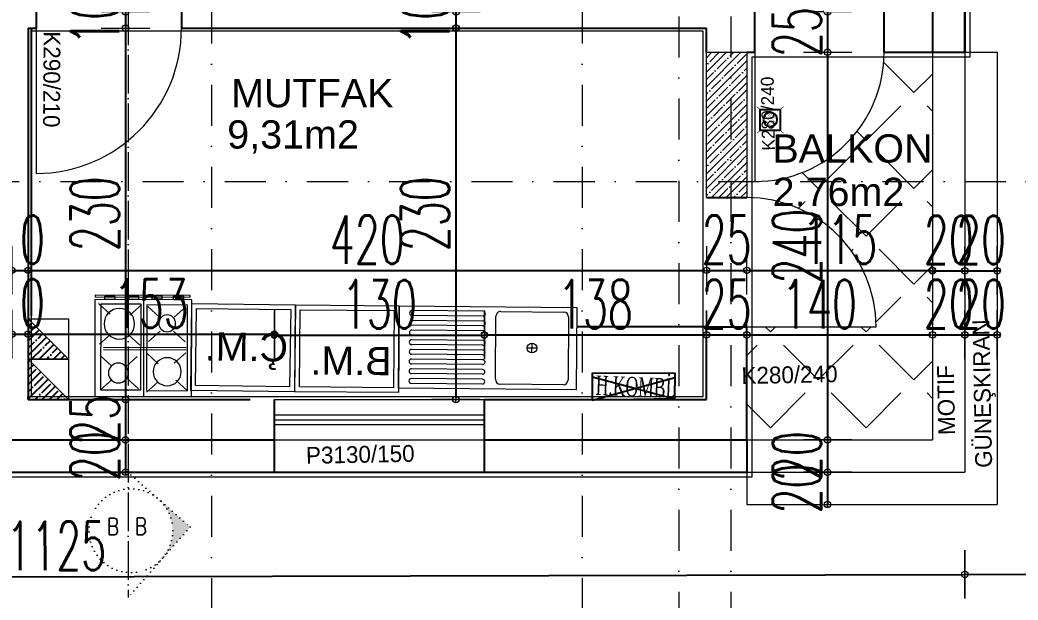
# Model space of a CAD drawing. Header units: millimetres. Extents: x -16104 to 67872, y -88009 to 12107.
# Drawn here: x 30007 to 30625, y -7693 to -7334 of the extents above; entities that cross this region are included whole.
import ezdxf
from ezdxf.enums import TextEntityAlignment as Align

# ---------------------------------------------------------------- set-up
doc = ezdxf.new("R2010")
doc.units = ezdxf.units.MM
for name, pattern in [('ACAD_ISO04W100', [30, 24, -3, 0, -3]), ('ACAD_ISO07W100', [3, 0, -3]), ('DASHDOTX2', [50.8, 25.4, -12.7, 0, -12.7])]:
    doc.linetypes.add(name, pattern=pattern)
doc.layers.get('0').update_dxf_attribs({"color": 241})
for name, color, linetype, lineweight in [('AKS', 1, 'ACAD_ISO07W100', 5), ('akslar', 144, 'Continuous', 20), ('baca', 46, 'Continuous', 5), ('balkon', 6, 'Continuous', 5), ('duvar', 123, 'Continuous', 25), ('emsal&kolon', 1, 'Continuous', 5), ('kapı', 3, 'Continuous', 5), ('kolon', 1, 'Continuous', 5), ('OLCU', 54, 'Continuous', 13), ('PASEMCON', 2, 'Continuous', 9), ('pencere', 5, 'Continuous', 5), ('POZ', 36, 'Continuous', 18), ('SıVA', 40, 'Continuous', 9), ('tefriş', 30, 'Continuous', 5), ('ÖLÇÜ', 252, 'Continuous', 20)]:
    doc.layers.add(name, color=color, linetype=linetype, lineweight=lineweight)
doc.styles.add('DIM', font='Txttw.shx', dxfattribs={"width": 0.6})
doc.styles.add('DIMENSIONS', font='simplex', dxfattribs={"width": 0.8})
doc.styles.add('DIN', font='times.ttf', dxfattribs={"width": 0.6})
doc.styles.add('M2', font='stylu.ttf', dxfattribs={"height": 10})
doc.dimstyles.new('50', dxfattribs={"dimscale": 0, "dimtxt": 30, "dimasz": 1, "dimexe": 0, "dimexo": 2, "dimgap": 4, "dimtad": 1, "dimdec": 0, "dimzin": 0, "dimdsep": 46, "dimtxsty": 'DIM', "dimblk1": 'DOT', "dimblk2": 'DOT', "dimsah": 1, "dimcen": 1.5, "dimdle": 3, "dimse1": 1, "dimse2": 1, "dimclrd": 256, "dimclre": 9, "dimclrt": 256, "dimadec": 0, "dimazin": 0, "dimtfac": 0.24, "dimtdec": 0, "dimtix": 1, "dimtmove": 2, "dimatfit": 3, "dimldrblk": 'DOT', "dimfxl": 0, "dimtolj": 1, "dimtzin": 15, "dimarcsym": 0})

# ---------------------------------------------------------------- blocks, each defined once
blk = doc.blocks.new('DOT')
for p, q in [((0, 15), (0, -15)), ((-2, 0), (0, 0)), ((2, 0), (0, 0))]:
    blk.add_line(p, q)
blk.add_circle((0, 0), 2)
blk = doc.blocks.new('*D7754')
at = {"layer": 'Defpoints', "color": 0, "transparency": 16777216}
for p in [(30001.93, -7528.61), (30011.93, -7528.61), (30011.93, -7528.61)]:
    blk.add_point(p, dxfattribs=at)
at = {"layer": 'OLCU', "lineweight": -2, "transparency": 16777216}
for p, q in [((30000.93, -7528.61), (29999.93, -7528.61)), ((30001.93, -7528.61), (30011.93, -7528.61)), ((30012.93, -7528.61), (30013.93, -7528.61))]:
    blk.add_line(p, q, dxfattribs=at)
blk.add_blockref('DOT', (30001.93, -7528.61), dxfattribs=at)
at = {"layer": 'OLCU', "lineweight": -2, "transparency": 16777216, "rotation": 180}
blk.add_blockref('DOT', (30011.93, -7528.61), dxfattribs=at)
at = {"layer": 'OLCU', "transparency": 16777216, "insert": (30006.93, -7509.61), "char_height": 30, "attachment_point": 5, "style": 'DIM'}
blk.add_mtext('\\A1;10', dxfattribs=at)
blk = doc.blocks.new('*D7755')
at = {"layer": 'Defpoints', "color": 0, "transparency": 16777216}
for p in [(30164.43, -7528.61), (30011.93, -7569.06), (30164.43, -7579.06)]:
    blk.add_point(p, dxfattribs=at)
at = {"layer": 'OLCU', "lineweight": -2, "transparency": 16777216}
blk.add_line((30012.93, -7528.61), (30163.43, -7528.61), dxfattribs=at)
at = {"layer": 'OLCU', "lineweight": -2, "transparency": 16777216, "rotation": 180}
blk.add_blockref('DOT', (30011.93, -7528.61), dxfattribs=at)
at = {"layer": 'OLCU', "lineweight": -2, "transparency": 16777216}
blk.add_blockref('DOT', (30164.43, -7528.61), dxfattribs=at)
at = {"layer": 'OLCU', "transparency": 16777216, "insert": (30088.18, -7509.61), "char_height": 30, "attachment_point": 5, "style": 'DIM'}
blk.add_mtext('\\A1;153', dxfattribs=at)
blk = doc.blocks.new('*D7756')
at = {"layer": 'Defpoints', "color": 0, "transparency": 16777216}
for p in [(30294.43, -7529.11), (30164.43, -7579.06), (30294.43, -7579.06)]:
    blk.add_point(p, dxfattribs=at)
at = {"layer": 'OLCU', "lineweight": -2, "transparency": 16777216}
blk.add_line((30165.43, -7529.11), (30293.43, -7529.11), dxfattribs=at)
at = {"layer": 'OLCU', "lineweight": -2, "transparency": 16777216, "rotation": 180}
blk.add_blockref('DOT', (30164.43, -7529.11), dxfattribs=at)
at = {"layer": 'OLCU', "lineweight": -2, "transparency": 16777216}
blk.add_blockref('DOT', (30294.43, -7529.11), dxfattribs=at)
at = {"layer": 'OLCU', "transparency": 16777216, "insert": (30229.43, -7510.11), "char_height": 30, "attachment_point": 5, "style": 'DIM'}
blk.add_mtext('\\A1;130', dxfattribs=at)
blk = doc.blocks.new('*D7757')
at = {"layer": 'Defpoints', "color": 0, "transparency": 16777216}
for p in [(30431.93, -7528.98), (30294.43, -7579.06), (30431.93, -7579.06)]:
    blk.add_point(p, dxfattribs=at)
at = {"layer": 'OLCU', "lineweight": -2, "transparency": 16777216}
blk.add_line((30295.43, -7528.98), (30430.93, -7528.98), dxfattribs=at)
at = {"layer": 'OLCU', "lineweight": -2, "transparency": 16777216, "rotation": 180}
blk.add_blockref('DOT', (30294.43, -7528.98), dxfattribs=at)
at = {"layer": 'OLCU', "lineweight": -2, "transparency": 16777216}
blk.add_blockref('DOT', (30431.93, -7528.98), dxfattribs=at)
at = {"layer": 'OLCU', "transparency": 16777216, "insert": (30363.18, -7509.98), "char_height": 30, "attachment_point": 5, "style": 'DIM'}
blk.add_mtext('\\A1;138', dxfattribs=at)
blk = doc.blocks.new('*D7758')
at = {"layer": 'Defpoints', "color": 0, "transparency": 16777216}
for p in [(30456.93, -7528.98), (30431.93, -7574.06), (30456.93, -7574.06)]:
    blk.add_point(p, dxfattribs=at)
at = {"layer": 'OLCU', "lineweight": -2, "transparency": 16777216}
for p, q in [((30430.93, -7528.98), (30429.93, -7528.98)), ((30431.93, -7528.98), (30456.93, -7528.98)), ((30457.93, -7528.98), (30458.93, -7528.98))]:
    blk.add_line(p, q, dxfattribs=at)
blk.add_blockref('DOT', (30431.93, -7528.98), dxfattribs=at)
at = {"layer": 'OLCU', "lineweight": -2, "transparency": 16777216, "rotation": 180}
blk.add_blockref('DOT', (30456.93, -7528.98), dxfattribs=at)
at = {"layer": 'OLCU', "transparency": 16777216, "insert": (30444.43, -7509.98), "char_height": 30, "attachment_point": 5, "style": 'DIM'}
blk.add_mtext('\\A1;25', dxfattribs=at)
blk = doc.blocks.new('*D8043')
at = {"layer": 'Defpoints', "color": 0, "transparency": 16777216}
for p in [(30431.93, -7528.98), (30571.93, -7528.98), (30571.93, -7528.98)]:
    blk.add_point(p, dxfattribs=at)
at = {"layer": 'OLCU', "lineweight": -2, "transparency": 16777216}
blk.add_line((30432.93, -7528.98), (30570.93, -7528.98), dxfattribs=at)
at = {"layer": 'OLCU', "lineweight": -2, "transparency": 16777216, "rotation": 180}
blk.add_blockref('DOT', (30431.93, -7528.98), dxfattribs=at)
at = {"layer": 'OLCU', "lineweight": -2, "transparency": 16777216}
blk.add_blockref('DOT', (30571.93, -7528.98), dxfattribs=at)
at = {"layer": 'OLCU', "transparency": 16777216, "insert": (30501.93, -7509.98), "char_height": 30, "attachment_point": 5, "style": 'DIM'}
blk.add_mtext('\\A1;140', dxfattribs=at)
blk = doc.blocks.new('*D8044')
at = {"layer": 'Defpoints', "color": 0, "transparency": 16777216}
for p in [(30571.93, -7528.98), (30591.93, -7528.98), (30591.93, -7528.98)]:
    blk.add_point(p, dxfattribs=at)
at = {"layer": 'OLCU', "lineweight": -2, "transparency": 16777216}
for p, q in [((30570.93, -7528.98), (30569.93, -7528.98)), ((30571.93, -7528.98), (30591.93, -7528.98)), ((30592.93, -7528.98), (30593.93, -7528.98))]:
    blk.add_line(p, q, dxfattribs=at)
blk.add_blockref('DOT', (30571.93, -7528.98), dxfattribs=at)
at = {"layer": 'OLCU', "lineweight": -2, "transparency": 16777216, "rotation": 180}
blk.add_blockref('DOT', (30591.93, -7528.98), dxfattribs=at)
at = {"layer": 'OLCU', "transparency": 16777216, "insert": (30581.93, -7509.98), "char_height": 30, "attachment_point": 5, "style": 'DIM'}
blk.add_mtext('\\A1;20', dxfattribs=at)
blk = doc.blocks.new('*D7759')
at = {"layer": 'Defpoints', "color": 0, "transparency": 16777216}
for p in [(30591.93, -7528.98), (30611.93, -7528.98), (30611.93, -7528.98)]:
    blk.add_point(p, dxfattribs=at)
at = {"layer": 'OLCU', "lineweight": -2, "transparency": 16777216}
for p, q in [((30590.93, -7528.98), (30589.93, -7528.98)), ((30591.93, -7528.98), (30611.93, -7528.98)), ((30612.93, -7528.98), (30613.93, -7528.98))]:
    blk.add_line(p, q, dxfattribs=at)
blk.add_blockref('DOT', (30591.93, -7528.98), dxfattribs=at)
at = {"layer": 'OLCU', "lineweight": -2, "transparency": 16777216, "rotation": 180}
blk.add_blockref('DOT', (30611.93, -7528.98), dxfattribs=at)
at = {"layer": 'OLCU', "transparency": 16777216, "insert": (30601.93, -7509.98), "char_height": 30, "attachment_point": 5, "style": 'DIM'}
blk.add_mtext('\\A1;20', dxfattribs=at)
blk = doc.blocks.new('*D7761')
at = {"layer": 'Defpoints', "color": 0, "transparency": 16777216}
for p in [(30001.93, -7489.06), (30011.93, -7489.06), (30011.93, -7489.06)]:
    blk.add_point(p, dxfattribs=at)
at = {"layer": 'OLCU', "lineweight": -2, "transparency": 16777216}
for p, q in [((30000.93, -7489.06), (29999.93, -7489.06)), ((30001.93, -7489.06), (30011.93, -7489.06)), ((30012.93, -7489.06), (30013.93, -7489.06))]:
    blk.add_line(p, q, dxfattribs=at)
blk.add_blockref('DOT', (30001.93, -7489.06), dxfattribs=at)
at = {"layer": 'OLCU', "lineweight": -2, "transparency": 16777216, "rotation": 180}
blk.add_blockref('DOT', (30011.93, -7489.06), dxfattribs=at)
at = {"layer": 'OLCU', "transparency": 16777216, "insert": (30006.93, -7470.06), "char_height": 30, "attachment_point": 5, "style": 'DIM'}
blk.add_mtext('\\A1;10', dxfattribs=at)
blk = doc.blocks.new('*D7762')
at = {"layer": 'Defpoints', "color": 0, "transparency": 16777216}
for p in [(30011.93, -7489.06), (30431.93, -7489.06), (30431.93, -7489.06)]:
    blk.add_point(p, dxfattribs=at)
at = {"layer": 'OLCU', "lineweight": -2, "transparency": 16777216}
blk.add_line((30012.93, -7489.06), (30430.93, -7489.06), dxfattribs=at)
at = {"layer": 'OLCU', "lineweight": -2, "transparency": 16777216, "rotation": 180}
blk.add_blockref('DOT', (30011.93, -7489.06), dxfattribs=at)
at = {"layer": 'OLCU', "lineweight": -2, "transparency": 16777216}
blk.add_blockref('DOT', (30431.93, -7489.06), dxfattribs=at)
at = {"layer": 'OLCU', "transparency": 16777216, "insert": (30221.93, -7470.06), "char_height": 30, "attachment_point": 5, "style": 'DIM'}
blk.add_mtext('\\A1;420', dxfattribs=at)
blk = doc.blocks.new('*D8045')
at = {"layer": 'Defpoints', "color": 0, "transparency": 16777216}
for p in [(30456.93, -7444.06), (30431.93, -7484.06), (30456.93, -7489.06)]:
    blk.add_point(p, dxfattribs=at)
at = {"layer": 'OLCU', "lineweight": -2, "transparency": 16777216}
for p, q in [((30430.93, -7489.06), (30429.93, -7489.06)), ((30431.93, -7489.06), (30456.93, -7489.06)), ((30457.93, -7489.06), (30458.93, -7489.06))]:
    blk.add_line(p, q, dxfattribs=at)
blk.add_blockref('DOT', (30431.93, -7489.06), dxfattribs=at)
at = {"layer": 'OLCU', "lineweight": -2, "transparency": 16777216, "rotation": 180}
blk.add_blockref('DOT', (30456.93, -7489.06), dxfattribs=at)
at = {"layer": 'OLCU', "transparency": 16777216, "insert": (30444.43, -7470.06), "char_height": 30, "attachment_point": 5, "style": 'DIM'}
blk.add_mtext('\\A1;25', dxfattribs=at)
blk = doc.blocks.new('*D8046')
at = {"layer": 'Defpoints', "color": 0, "transparency": 16777216}
for p in [(30456.93, -7489.06), (30571.93, -7489.06), (30571.93, -7489.06)]:
    blk.add_point(p, dxfattribs=at)
at = {"layer": 'OLCU', "lineweight": -2, "transparency": 16777216}
blk.add_line((30457.93, -7489.06), (30570.93, -7489.06), dxfattribs=at)
at = {"layer": 'OLCU', "lineweight": -2, "transparency": 16777216, "rotation": 180}
blk.add_blockref('DOT', (30456.93, -7489.06), dxfattribs=at)
at = {"layer": 'OLCU', "lineweight": -2, "transparency": 16777216}
blk.add_blockref('DOT', (30571.93, -7489.06), dxfattribs=at)
at = {"layer": 'OLCU', "transparency": 16777216, "insert": (30514.43, -7470.06), "char_height": 30, "attachment_point": 5, "style": 'DIM'}
blk.add_mtext('\\A1;115', dxfattribs=at)
blk = doc.blocks.new('*D8047')
at = {"layer": 'Defpoints', "color": 0, "transparency": 16777216}
for p in [(30571.93, -7489.06), (30591.93, -7489.06), (30591.93, -7489.28)]:
    blk.add_point(p, dxfattribs=at)
at = {"layer": 'OLCU', "lineweight": -2, "transparency": 16777216}
for p, q in [((30570.93, -7489.28), (30569.93, -7489.28)), ((30571.93, -7489.28), (30591.93, -7489.28)), ((30592.93, -7489.28), (30593.93, -7489.28))]:
    blk.add_line(p, q, dxfattribs=at)
blk.add_blockref('DOT', (30571.93, -7489.28), dxfattribs=at)
at = {"layer": 'OLCU', "lineweight": -2, "transparency": 16777216, "rotation": 180}
blk.add_blockref('DOT', (30591.93, -7489.28), dxfattribs=at)
at = {"layer": 'OLCU', "transparency": 16777216, "insert": (30581.93, -7470.28), "char_height": 30, "attachment_point": 5, "style": 'DIM'}
blk.add_mtext('\\A1;20', dxfattribs=at)
blk = doc.blocks.new('*D7763')
at = {"layer": 'Defpoints', "color": 0, "transparency": 16777216}
for p in [(30591.93, -7489.28), (30611.93, -7489.28), (30611.93, -7489.3)]:
    blk.add_point(p, dxfattribs=at)
at = {"layer": 'OLCU', "lineweight": -2, "transparency": 16777216}
for p, q in [((30590.93, -7489.3), (30589.93, -7489.3)), ((30591.93, -7489.3), (30611.93, -7489.3)), ((30612.93, -7489.3), (30613.93, -7489.3))]:
    blk.add_line(p, q, dxfattribs=at)
blk.add_blockref('DOT', (30591.93, -7489.3), dxfattribs=at)
at = {"layer": 'OLCU', "lineweight": -2, "transparency": 16777216, "rotation": 180}
blk.add_blockref('DOT', (30611.93, -7489.3), dxfattribs=at)
at = {"layer": 'OLCU', "transparency": 16777216, "insert": (30601.93, -7470.3), "char_height": 30, "attachment_point": 5, "style": 'DIM'}
blk.add_mtext('\\A1;20', dxfattribs=at)
blk = doc.blocks.new('*D8051')
at = {"layer": 'Defpoints', "color": 0, "transparency": 16777216}
for p in [(30541.93, -7329.06), (30506.93, -7354.06), (30541.93, -7354.06)]:
    blk.add_point(p, dxfattribs=at)
at = {"layer": 'OLCU', "lineweight": -2, "transparency": 16777216}
for p, q in [((30506.93, -7328.06), (30506.93, -7327.06)), ((30506.93, -7329.06), (30506.93, -7354.06)), ((30506.93, -7355.06), (30506.93, -7356.06))]:
    blk.add_line(p, q, dxfattribs=at)
for p, rotation in [((30506.93, -7329.06), 270), ((30506.93, -7354.06), 90)]:
    blk.add_blockref('DOT', p, dxfattribs=dict(at, rotation=rotation))
at = {"layer": 'OLCU', "transparency": 16777216, "insert": (30487.93, -7341.56), "char_height": 30, "attachment_point": 5, "rotation": 90, "style": 'DIM'}
blk.add_mtext('\\A1;25', dxfattribs=at)
blk = doc.blocks.new('*D8052')
at = {"layer": 'Defpoints', "color": 0, "transparency": 16777216}
for p in [(30541.93, -7354.06), (30506.93, -7594.06), (30541.93, -7594.06)]:
    blk.add_point(p, dxfattribs=at)
at = {"layer": 'OLCU', "lineweight": -2, "transparency": 16777216}
blk.add_line((30506.93, -7355.06), (30506.93, -7593.06), dxfattribs=at)
for p, rotation in [((30506.93, -7354.06), 90), ((30506.93, -7594.06), 270)]:
    blk.add_blockref('DOT', p, dxfattribs=dict(at, rotation=rotation))
at = {"layer": 'OLCU', "transparency": 16777216, "insert": (30487.93, -7474.06), "char_height": 30, "attachment_point": 5, "rotation": 90, "style": 'DIM'}
blk.add_mtext('\\A1;240', dxfattribs=at)
blk = doc.blocks.new('*D8053')
at = {"layer": 'Defpoints', "color": 0, "transparency": 16777216}
for p in [(30506.93, -7594.06), (30506.93, -7614.06), (30506.93, -7614.06)]:
    blk.add_point(p, dxfattribs=at)
at = {"layer": 'OLCU', "lineweight": -2, "transparency": 16777216}
for p, q in [((30506.93, -7593.06), (30506.93, -7592.06)), ((30506.93, -7594.06), (30506.93, -7614.06)), ((30506.93, -7615.06), (30506.93, -7616.06))]:
    blk.add_line(p, q, dxfattribs=at)
for p, rotation in [((30506.93, -7594.06), 270), ((30506.93, -7614.06), 90)]:
    blk.add_blockref('DOT', p, dxfattribs=dict(at, rotation=rotation))
at = {"layer": 'OLCU', "transparency": 16777216, "insert": (30487.93, -7604.06), "char_height": 30, "attachment_point": 5, "rotation": 90, "style": 'DIM'}
blk.add_mtext('\\A1;20', dxfattribs=at)
blk = doc.blocks.new('*D7766')
at = {"layer": 'Defpoints', "color": 0, "transparency": 16777216}
for p in [(30506.93, -7614.06), (30506.93, -7634.06), (30506.93, -7634.06)]:
    blk.add_point(p, dxfattribs=at)
at = {"layer": 'OLCU', "lineweight": -2, "transparency": 16777216}
for p, q in [((30506.93, -7613.06), (30506.93, -7612.06)), ((30506.93, -7614.06), (30506.93, -7634.06)), ((30506.93, -7635.06), (30506.93, -7636.06))]:
    blk.add_line(p, q, dxfattribs=at)
for p, rotation in [((30506.93, -7614.06), 270), ((30506.93, -7634.06), 90)]:
    blk.add_blockref('DOT', p, dxfattribs=dict(at, rotation=rotation))
at = {"layer": 'OLCU', "transparency": 16777216, "insert": (30487.93, -7624.06), "char_height": 30, "attachment_point": 5, "rotation": 90, "style": 'DIM'}
blk.add_mtext('\\A1;20', dxfattribs=at)
blk = doc.blocks.new('*D7771')
at = {"layer": 'Defpoints', "color": 0, "transparency": 16777216}
for p in [(30276.93, -7329.06), (30276.93, -7329.06), (30276.75, -7339.06)]:
    blk.add_point(p, dxfattribs=at)
at = {"layer": 'OLCU', "lineweight": -2, "transparency": 16777216}
for p, q in [((30276.93, -7328.06), (30276.93, -7327.06)), ((30276.93, -7339.06), (30276.93, -7329.06)), ((30276.93, -7340.06), (30276.93, -7341.06))]:
    blk.add_line(p, q, dxfattribs=at)
for p, rotation in [((30276.93, -7329.06), 270), ((30276.93, -7339.06), 90)]:
    blk.add_blockref('DOT', p, dxfattribs=dict(at, rotation=rotation))
at = {"layer": 'OLCU', "transparency": 16777216, "insert": (30257.93, -7334.06), "char_height": 30, "attachment_point": 5, "rotation": 90, "style": 'DIM'}
blk.add_mtext('\\A1;10', dxfattribs=at)
blk = doc.blocks.new('*D7774')
at = {"layer": 'Defpoints', "color": 0, "transparency": 16777216}
for p in [(30046.93, -7329.06), (30046.93, -7339.06), (30072.27, -7339.06)]:
    blk.add_point(p, dxfattribs=at)
at = {"layer": 'OLCU', "lineweight": -2, "transparency": 16777216}
for p, q in [((30072.27, -7328.06), (30072.27, -7327.06)), ((30072.27, -7329.06), (30072.27, -7339.06)), ((30072.27, -7340.06), (30072.27, -7341.06))]:
    blk.add_line(p, q, dxfattribs=at)
for p, rotation in [((30072.27, -7329.06), 270), ((30072.27, -7339.06), 90)]:
    blk.add_blockref('DOT', p, dxfattribs=dict(at, rotation=rotation))
at = {"layer": 'OLCU', "transparency": 16777216, "insert": (30053.27, -7334.06), "char_height": 30, "attachment_point": 5, "rotation": 90, "style": 'DIM'}
blk.add_mtext('\\A1;10', dxfattribs=at)
blk = doc.blocks.new('*D7775')
at = {"layer": 'Defpoints', "color": 0, "transparency": 16777216}
for p in [(30046.93, -7339.06), (30046.93, -7569.06), (30072.27, -7569.06)]:
    blk.add_point(p, dxfattribs=at)
at = {"layer": 'OLCU', "lineweight": -2, "transparency": 16777216}
blk.add_line((30072.27, -7340.06), (30072.27, -7568.06), dxfattribs=at)
for p, rotation in [((30072.27, -7339.06), 90), ((30072.27, -7569.06), 270)]:
    blk.add_blockref('DOT', p, dxfattribs=dict(at, rotation=rotation))
at = {"layer": 'OLCU', "transparency": 16777216, "insert": (30053.27, -7454.06), "char_height": 30, "attachment_point": 5, "rotation": 90, "style": 'DIM'}
blk.add_mtext('\\A1;230', dxfattribs=at)
blk = doc.blocks.new('*D7776')
at = {"layer": 'Defpoints', "color": 0, "transparency": 16777216}
for p in [(30072.27, -7569.06), (30072.27, -7594.06), (30072.27, -7594.06)]:
    blk.add_point(p, dxfattribs=at)
at = {"layer": 'OLCU', "lineweight": -2, "transparency": 16777216}
for p, q in [((30072.27, -7568.06), (30072.27, -7567.06)), ((30072.27, -7569.06), (30072.27, -7594.06)), ((30072.27, -7595.06), (30072.27, -7596.06))]:
    blk.add_line(p, q, dxfattribs=at)
for p, rotation in [((30072.27, -7569.06), 270), ((30072.27, -7594.06), 90)]:
    blk.add_blockref('DOT', p, dxfattribs=dict(at, rotation=rotation))
at = {"layer": 'OLCU', "transparency": 16777216, "insert": (30053.27, -7581.56), "char_height": 30, "attachment_point": 5, "rotation": 90, "style": 'DIM'}
blk.add_mtext('\\A1;25', dxfattribs=at)
blk = doc.blocks.new('*D7777')
at = {"layer": 'Defpoints', "color": 0, "transparency": 16777216}
for p in [(30072.27, -7594.06), (30072.27, -7614.06), (30072.27, -7614.06)]:
    blk.add_point(p, dxfattribs=at)
at = {"layer": 'OLCU', "lineweight": -2, "transparency": 16777216}
for p, q in [((30072.27, -7593.06), (30072.27, -7592.06)), ((30072.27, -7594.06), (30072.27, -7614.06)), ((30072.27, -7615.06), (30072.27, -7616.06))]:
    blk.add_line(p, q, dxfattribs=at)
for p, rotation in [((30072.27, -7594.06), 270), ((30072.27, -7614.06), 90)]:
    blk.add_blockref('DOT', p, dxfattribs=dict(at, rotation=rotation))
at = {"layer": 'OLCU', "transparency": 16777216, "insert": (30053.27, -7604.06), "char_height": 30, "attachment_point": 5, "rotation": 90, "style": 'DIM'}
blk.add_mtext('\\A1;20', dxfattribs=at)
blk = doc.blocks.new('new block')
at = {"layer": 'tefriş'}
for p, q in [((1269.85, 5670.26), (1379.85, 5670.26)), ((1269.85, 5619.26), (1269.85, 5670.26)), ((1277.85, 5667.26), (1316.85, 5667.26)), ((1327.85, 5667.26), (1371.85, 5667.26)), ((1379.85, 5670.26), (1379.85, 5619.26)), ((1274.85, 5625.26), (1274.85, 5664.26)), ((1319.85, 5664.26), (1319.85, 5625.26)), ((1327.85, 5664.26), (1371.85, 5664.26)), ((1327.85, 5661.26), (1371.85, 5661.26)), ((1327.85, 5658.26), (1371.85, 5658.26)), ((1327.85, 5655.26), (1371.85, 5655.26)), ((1297.35, 5647.76), (1297.35, 5641.76)), ((1327.85, 5652.26), (1371.85, 5652.26)), ((1327.85, 5649.26), (1371.85, 5649.26)), ((1294.35, 5644.76), (1300.35, 5644.76)), ((1327.85, 5646.26), (1371.85, 5646.26)), ((1327.85, 5643.26), (1371.85, 5643.26)), ((1327.85, 5640.26), (1371.85, 5640.26)), ((1327.85, 5637.26), (1371.85, 5637.26)), ((1327.85, 5634.26), (1371.85, 5634.26)), ((1327.85, 5631.26), (1371.85, 5631.26)), ((1327.85, 5628.26), (1371.85, 5628.26)), ((1327.85, 5625.26), (1371.85, 5625.26)), ((1379.85, 5619.26), (1269.85, 5619.26)), ((1316.85, 5622.26), (1277.85, 5622.26)), ((1327.85, 5622.26), (1371.85, 5622.26))]:
    blk.add_line(p, q, dxfattribs=at)
blk.add_circle((1297.35, 5644.76), 3, dxfattribs=at)
for centre, radius, start, end in [((1277.85, 5664.26), 3, 90, 180), ((1316.85, 5664.26), 3, 0, 90), ((1327.85, 5665.76), 1.5, 90, 270), ((1371.85, 5665.76), 1.5, 270, 90), ((1327.85, 5659.76), 1.5, 90, 270), ((1371.85, 5659.76), 1.5, 270, 90), ((1327.85, 5653.76), 1.5, 90, 270), ((1371.85, 5653.76), 1.5, 270, 90), ((1327.85, 5647.76), 1.5, 90, 270), ((1371.85, 5647.76), 1.5, 270, 90), ((1327.85, 5641.76), 1.5, 90, 270), ((1371.85, 5641.76), 1.5, 270, 90), ((1327.85, 5635.76), 1.5, 90, 270), ((1371.85, 5635.76), 1.5, 270, 90), ((1327.85, 5629.76), 1.5, 90, 270), ((1371.85, 5629.76), 1.5, 270, 90), ((1277.85, 5625.26), 3, 180, 270), ((1316.85, 5625.26), 3, 270, 0), ((1327.85, 5623.76), 1.5, 90, 270), ((1371.85, 5623.76), 1.5, 270, 90)]:
    blk.add_arc(centre, radius, start, end, dxfattribs=at)
blk = doc.blocks.new('öu')
at = {"layer": 'tefriş'}
for points in [[(2090.97, -468.94), (2090.97, -404.72), (2037.16, -404.72), (2037.16, -468.94)], [(2087.97, -465.94), (2087.97, -407.72), (2040.16, -407.72), (2040.16, -465.94)]]:
    blk.add_lwpolyline(points, close=True, dxfattribs=at)
at = {"layer": 'tefriş', "insert": (2047.87, -459.36), "char_height": 17.5, "width": 1076.8413, "attachment_point": 9, "rotation": 270}
blk.add_mtext('{\\fArial|b0|i0|c162|p34;B.M.}', dxfattribs=at)
blk = doc.blocks.new('nb')
at = {"layer": 'tefriş'}
for points in [[(2093.6, -356.31), (2093.6, -292.09), (2039.78, -292.09), (2039.78, -356.31)], [(2090.6, -353.31), (2090.6, -295.09), (2042.78, -295.09), (2042.78, -353.31)]]:
    blk.add_lwpolyline(points, close=True, dxfattribs=at)
at = {"layer": 'tefriş', "insert": (2053.03, -347.96), "char_height": 17.5, "width": 1076.8413, "attachment_point": 9, "rotation": 270}
blk.add_mtext('{\\fArial|b0|i0|c162|p34;Ç.M.}', dxfattribs=at)
blk = doc.blocks.new('ocak')
at = {"layer": 'tefriş', "linetype": 'Continuous'}
for p, q in [((16296.72, -4660.22), (16356.72, -4660.22)), ((16296.72, -4720.22), (16296.72, -4660.22)), ((16300.32, -4664.37), (16325.23, -4664.37)), ((16300.32, -4717.41), (16300.32, -4664.37)), ((16307.53, -4670.9), (16300.32, -4664.37)), ((16316.56, -4671.64), (16323.76, -4665.1)), ((16325.23, -4664.37), (16325.23, -4717.41)), ((16327.06, -4660.22), (16327.06, -4720.22)), ((16336.03, -4669.44), (16328.83, -4662.97)), ((16328.83, -4664.01), (16354.1, -4664.01)), ((16328.83, -4717.05), (16328.83, -4664.01)), ((16346.89, -4670.54), (16354.1, -4664.01)), ((16354.1, -4664.01), (16354.1, -4717.05)), ((16356.72, -4660.22), (16356.72, -4720.22)), ((16299.96, -4685.67), (16307.16, -4679.2)), ((16323.03, -4685), (16315.83, -4678.47)), ((16328.83, -4687.14), (16336.03, -4680.61)), ((16353, -4687.5), (16345.8, -4680.97)), ((16302.09, -4689.27), (16353.36, -4689.27)), ((16306.79, -4699.04), (16299.59, -4692.57)), ((16302.09, -4690.74), (16353.36, -4690.74)), ((16317.29, -4698.67), (16324.49, -4692.2)), ((16337.13, -4700.87), (16329.93, -4694.34)), ((16345.43, -4700.87), (16352.69, -4694.34)), ((16298.86, -4717.84), (16306.06, -4711.31)), ((16325.59, -4717.11), (16318.39, -4710.58)), ((16329.56, -4716.01), (16336.76, -4709.54)), ((16353, -4716.01), (16345.8, -4709.54)), ((16356.72, -4720.22), (16296.72, -4720.22)), ((16325.23, -4717.41), (16300.32, -4717.41)), ((16308.93, -4720.28), (16302.83, -4720.28)), ((16302.83, -4720.28), (16302.83, -4722.48)), ((16308.93, -4722.48), (16308.93, -4720.28)), ((16317.6, -4720.28), (16317.6, -4722.48)), ((16323.76, -4720.28), (16317.6, -4720.28)), ((16323.76, -4722.48), (16323.76, -4720.28)), ((16354.1, -4717.05), (16328.83, -4717.05)), ((16338.17, -4720.65), (16332.06, -4720.65)), ((16332.06, -4720.65), (16332.06, -4722.84)), ((16338.17, -4722.84), (16338.17, -4720.65)), ((16345.43, -4720.28), (16345.43, -4722.48)), ((16351.53, -4720.28), (16345.43, -4720.28)), ((16351.53, -4722.48), (16351.53, -4720.28)), ((16297.03, -4721.75), (16297.03, -4723.21)), ((16355.5, -4721.75), (16297.03, -4721.75)), ((16297.03, -4723.21), (16355.5, -4723.21)), ((16302.83, -4722.48), (16308.93, -4722.48)), ((16317.6, -4722.48), (16323.76, -4722.48)), ((16332.06, -4722.84), (16338.17, -4722.84)), ((16345.43, -4722.48), (16351.53, -4722.48)), ((16355.5, -4723.21), (16355.5, -4721.75))]:
    blk.add_line(p, q, dxfattribs=at).dxf.unprotected_set("ltscale", 0)
for centre, radius in [((16311.31, -4674.81), 6.15), ((16341.58, -4675.72), 8.68), ((16311.86, -4705.33), 9.47), ((16341.46, -4705.69), 5.22)]:
    blk.add_circle(centre, radius, dxfattribs=at).dxf.unprotected_set("ltscale", 0)
blk = doc.blocks.new('*D7923')
at = {"layer": 'Defpoints', "color": 0, "transparency": 16777216}
for p in [(29466.93, -7680.01), (30591.93, -7677.27), (30591.93, -7677.27)]:
    blk.add_point(p, dxfattribs=at)
at = {"layer": 'OLCU', "lineweight": -2, "transparency": 16777216}
blk.add_line((29467.93, -7680.01), (30590.93, -7677.27), dxfattribs=at)
for p, rotation in [((29466.93, -7680.01), 180.1399202823359), ((30591.93, -7677.27), 0.1399202823359238)]:
    blk.add_blockref('DOT', p, dxfattribs=dict(at, rotation=rotation))
at = {"layer": 'OLCU', "transparency": 16777216, "insert": (30029.38, -7659.64), "char_height": 30, "attachment_point": 5, "rotation": 0.13992, "style": 'DIM'}
blk.add_mtext('\\A1;1125', dxfattribs=at)
blk = doc.blocks.new('A$C412C2498')
at = {"color": 5, "const_width": 0.6}
for points in [[(3.6, 24.3), (0.2, 27)], [(23.8, 24.3), (27.3, 27)], [(3.6, 3), (0.2, 0.2)], [(23.8, 3), (27.3, 0.2)]]:
    blk.add_lwpolyline(points, dxfattribs=at)
at = {"color": 5}
blk.add_lwpolyline([(23.8, 24.3), (3.6, 24.3), (3.6, 3), (23.8, 3)], close=True, dxfattribs=at)
at = {"const_width": 0.1}
for points in [[(6.7, 12.2), (14.6, 20.2)], [(6.8, 14.5), (12.4, 20.1)], [(7.1, 10.4), (16.4, 19.7)], [(7.9, 9.1), (17.8, 19)], [(8.8, 8), (18.9, 18.1)], [(10, 7.1), (19.8, 16.9)], [(11.3, 6.4), (20.4, 15.6)], [(13, 6), (20.8, 13.8)], [(14.8, 6.1), (20.8, 12.1)], [(17.4, 7), (19.8, 9.4)]]:
    blk.add_lwpolyline(points, dxfattribs=at)
blk.add_circle((13.7, 13.1), 7.12)
blk = doc.blocks.new('A$C5E2C1EC0')
at = {"xscale": 0.6105719971092185, "yscale": 0.6105719971092185, "zscale": 0.6105719971092185}
blk.add_blockref('A$C412C2498', (0, 0), dxfattribs=at)
blk = doc.blocks.new('ae')
at = {"layer": 'duvar'}
for p, q in [((75773.51, -20952.17), (75824.86, -20963.16)), ((75774.14, -20966.63), (75824.26, -20949.94))]:
    blk.add_line(p, q, dxfattribs=at)
blk.add_lwpolyline([(75773.26, -20949.63), (75824.12, -20947.34), (75824.86, -20963.16), (75774.14, -20966.63)], close=True, dxfattribs=at)
at = {"layer": 'PASEMCON', "color": 7, "style": 'DIN', "width": 0.6}
blk.add_text('H.KOMBİ.', height=12.004, rotation=0.66441, dxfattribs=at).set_placement((75775.83, -20963.19))
blk = doc.blocks.new('*D7657')
at = {"layer": 'Defpoints', "color": 0, "transparency": 16777216}
for p in [(30591.93, -7677.27), (31204.93, -7675.77), (31204.93, -7675.77)]:
    blk.add_point(p, dxfattribs=at)
at = {"layer": 'OLCU', "lineweight": -2, "transparency": 16777216}
blk.add_line((30592.93, -7677.26), (31203.93, -7675.77), dxfattribs=at)
for p, rotation in [((31204.93, -7675.77), 0.1399202823375777), ((30591.93, -7677.27), 180.1399202823376)]:
    blk.add_blockref('DOT', p, dxfattribs=dict(at, rotation=rotation))
at = {"layer": 'OLCU', "transparency": 16777216, "insert": (30898.38, -7657.52), "char_height": 30, "attachment_point": 5, "rotation": 0.13992, "style": 'DIM'}
blk.add_mtext('\\A1;613', dxfattribs=at)
blk = doc.blocks.new('*D7970')
at = {"layer": 'Defpoints', "color": 0, "transparency": 16777216}
for p in [(30571.93, -6839.56), (30645.2, -6839.56), (30571.93, -7594.06)]:
    blk.add_point(p, dxfattribs=at)
at = {"layer": 'OLCU', "lineweight": -2, "transparency": 16777216}
blk.add_line((30645.2, -7593.06), (30645.2, -6840.56), dxfattribs=at)
for p, rotation in [((30645.2, -6839.56), 90), ((30645.2, -7594.06), 270)]:
    blk.add_blockref('DOT', p, dxfattribs=dict(at, rotation=rotation))
at = {"layer": 'OLCU', "transparency": 16777216, "insert": (30626.2, -7216.81), "char_height": 30, "attachment_point": 5, "rotation": 90, "style": 'DIM'}
blk.add_mtext('\\A1;755', dxfattribs=at)
blk = doc.blocks.new('*D7949')
at = {"layer": 'Defpoints', "color": 0, "transparency": 16777216}
for p in [(30276.75, -7339.06), (30276.75, -7569.06), (30276.75, -7569.06)]:
    blk.add_point(p, dxfattribs=at)
at = {"layer": 'OLCU', "lineweight": -2, "transparency": 16777216}
blk.add_line((30276.75, -7340.06), (30276.75, -7568.06), dxfattribs=at)
for p, rotation in [((30276.75, -7339.06), 90), ((30276.75, -7569.06), 270)]:
    blk.add_blockref('DOT', p, dxfattribs=dict(at, rotation=rotation))
at = {"layer": 'OLCU', "transparency": 16777216, "insert": (30257.75, -7454.06), "char_height": 30, "attachment_point": 5, "rotation": 90, "style": 'DIM'}
blk.add_mtext('\\A1;230', dxfattribs=at)

msp = doc.modelspace()

# ---------------------------------------------------------------- hatches: boundary and pattern name
at = {"layer": 'AKS'}
msp.add_hatch(color=1, dxfattribs=at).paths.add_polyline_path([(30092.77, -7630.71), (30112.23, -7647.85), (30095.08, -7667.31, 0.198912), (30101.51, -7648.53, 0.198912)])
msp.add_hatch(color=1, dxfattribs=at).paths.add_polyline_path([(30092.77, -7630.71), (30112.23, -7647.85), (30095.08, -7667.31, 0.198912), (30101.51, -7648.53, 0.198912)])
msp.add_hatch(color=1, dxfattribs=at).paths.add_polyline_path([(30092.77, -7630.71), (30112.23, -7647.85), (30095.08, -7667.31, 0.198912), (30101.51, -7648.53, 0.198912)])
msp.add_hatch(color=1, dxfattribs=at).paths.add_polyline_path([(30092.77, -7630.71), (30112.23, -7647.85), (30095.08, -7667.31, 0.198912), (30101.51, -7648.53, 0.198912)])
at = {"layer": 'duvar'}
h = msp.add_hatch(dxfattribs=at)
h.set_pattern_fill('ANSI35,_O', color=256, angle=90)
h.set_pattern_definition([(45, (18636.7845, -20686.118), (4.490128, -4.490128), []), (45, (18636.7845, -20681.6276), (4.490128, -4.490128), [7.9375, -1.5875, 0, -1.5875])])
h.paths.add_polyline_path([(30034.83, -7541.97), (30034.83, -7543.97), (30011.83, -7543.97), (30011.83, -7520.97), (30013.83, -7520.97)])
h.paths.add_polyline_path([(30034.83, -7566.97), (30034.83, -7568.97), (30011.83, -7568.97), (30011.83, -7543.97)])
at = {"layer": 'kolon'}
h = msp.add_hatch(dxfattribs=at)
h.set_pattern_fill('ANSI35,_O', color=256)
h.set_pattern_definition([(45, (24963.91, -10930.656), (-4.490128, 4.490128), []), (45, (24968.4, -10930.656), (-4.490128, 4.490128), [7.9375, -1.5875, 0, -1.5875])])
h.paths.add_polyline_path([(30456.93, -7354.06), (30431.93, -7354.06), (30431.93, -7364.06), (30431.93, -7389.06), (30431.93, -7444.06), (30456.93, -7444.06)])
at = {"layer": 'ÖLÇÜ'}
h = msp.add_hatch(dxfattribs=at)
h.set_pattern_fill('ANGLE,_O', color=256, scale=6, angle=45)
h.set_pattern_definition([(45, (14409.383, 0), (-29.63485, 29.63485), [30.48, -11.43]), (135, (14409.383, 0), (-29.63485, -29.63485), [30.48, -11.43])])
h.paths.add_polyline_path([(30571.93, -7354.06), (30541.93, -7354.06, -0.414214), (30461.93, -7434.06), (30571.93, -7434.06)])
h.paths.add_polyline_path([(30571.93, -7434.06), (30456.93, -7434.06), (30456.93, -7444.06, -0.414214), (30536.93, -7524.06), (30456.93, -7524.06), (30456.93, -7594.06), (30571.93, -7594.06)])
h.paths.add_polyline_path([(30473, -7487.48), (30530.86, -7487.48), (30530.86, -7532.48), (30473, -7532.48)], flags=25)
h.paths.add_polyline_path([(30559.86, -7487.48), (30604, -7487.48), (30604, -7532.48), (30559.86, -7532.48)], flags=9)
h.paths.add_polyline_path([(30487.21, -7447.56), (30541.64, -7447.56), (30541.64, -7492.56), (30487.21, -7492.56)], flags=24)
h.paths.add_polyline_path([(30559.86, -7447.78), (30604, -7447.78), (30604, -7492.78), (30559.86, -7492.78)], flags=9)
h.paths.add_polyline_path([(30465.43, -7504.7), (30465.43, -7443.42), (30510.43, -7443.42), (30510.43, -7504.7)], flags=25)
h.paths.add_polyline_path([(30465.43, -7626.13), (30465.43, -7581.99), (30510.43, -7581.99), (30510.43, -7626.13)], flags=9)
h.paths.add_polyline_path([(30450.82, -7563.84), (30531.33, -7562.24), (30530.97, -7544.47), (30450.46, -7546.07)], flags=9)
h.paths.add_polyline_path([(30470.51, -7427.24), (30558.8, -7427.24), (30558.8, -7453.86), (30470.51, -7453.86)], flags=9)
h.paths.add_polyline_path([(30472.16, -7400.13), (30576.3, -7400.13), (30576.3, -7426.99), (30472.16, -7426.99)], flags=9)

# ---------------------------------------------------------------- linework, layer by layer
msp.add_line((30431.93, -7524.06), (30351.55, -7524.06))
at = {"layer": 'AKS', "color": 1, "linetype": 'ACAD_ISO04W100'}
msp.add_line((30073.9, -5369.07), (30073.9, -7691.51), dxfattribs=at)
at = {"layer": 'AKS', "color": 1, "linetype": 'ACAD_ISO07W100'}
for p, q in [((30073.32, -7613.57), (30112.23, -7647.85)), ((30073.32, -7613.57), (30112.23, -7647.85)), ((30112.23, -7647.85), (30073.9, -7691.51))]:
    msp.add_line(p, q, dxfattribs=at)
msp.add_circle((30075.63, -7650.16), 25.93, dxfattribs=at)
msp.add_circle((30075.63, -7650.16), 25.93, dxfattribs=at)
msp.add_circle((30075.63, -7650.16), 25.93, dxfattribs=at)
msp.add_circle((30075.63, -7650.16), 25.93, dxfattribs=at)
at = {"layer": 'akslar', "linetype": 'DASHDOTX2'}
for p, q in [((30125.43, -5134.56), (30125.43, -7944.06)), ((30354.93, -5134.56), (30354.93, -7944.06)), ((30414.93, -5143.13), (30414.93, -7944.06)), ((30446.93, -5143.13), (30446.93, -7944.06)), ((28504.93, -7434.06), (31554.93, -7434.06))]:
    msp.add_line(p, q, dxfattribs=at)
at = {"layer": 'baca'}
for points in [[(30011.93, -7519.06), (30036.93, -7519.06), (30036.93, -7544.06), (30011.93, -7544.06), (30011.93, -7519.06), (30036.93, -7544.06)], [(30011.93, -7544.06), (30036.93, -7544.06), (30036.93, -7569.06), (30011.93, -7569.06), (30011.93, -7544.06), (30036.93, -7569.06)]]:
    msp.add_lwpolyline(points, dxfattribs=at)
at = {"layer": 'balkon'}
for p, q in [((30571.93, -7354.06), (30571.93, -7594.06)), ((30591.93, -7354.06), (30591.93, -7614.06)), ((30591.93, -7354.06), (30611.93, -7354.06)), ((30611.93, -7354.06), (30611.93, -7634.06)), ((30456.93, -7594.06), (30571.93, -7594.06)), ((30456.93, -7614.06), (30591.93, -7614.06)), ((30456.93, -7614.06), (30456.93, -7634.06)), ((30456.93, -7634.06), (30611.93, -7634.06))]:
    msp.add_line(p, q, dxfattribs=at)
at = {"layer": 'duvar'}
for p, q in [((30571.93, -7226.56), (30571.93, -7354.06)), ((30591.93, -7354.06), (30591.93, -7226.56)), ((30591.93, -7226.56), (30591.93, -7354.06)), ((30016.93, -7329.06), (30016.93, -7339.06)), ((30106.93, -7329.06), (30106.93, -7339.06)), ((30461.93, -7354.06), (30461.93, -7329.06)), ((30541.93, -7354.06), (30541.93, -7329.06)), ((30011.93, -7339.06), (30011.93, -7517.23)), ((30011.93, -7339.06), (30016.93, -7339.06)), ((30013.93, -7339.06), (30013.93, -7517.23)), ((30106.93, -7339.06), (30431.93, -7339.06)), ((30431.93, -7354.06), (30431.93, -7339.06)), ((30456.93, -7354.06), (30461.93, -7354.06)), ((30456.93, -7354.06), (30456.93, -7354.06)), ((30456.93, -7354.06), (30456.93, -7354.06)), ((30541.93, -7354.06), (30571.93, -7354.06)), ((30571.93, -7354.06), (30591.93, -7354.06)), ((30431.93, -7444.06), (30456.93, -7444.06)), ((30011.93, -7517.23), (30011.93, -7569.06)), ((30431.93, -7569.06), (30431.93, -7524.06)), ((30431.93, -7524.06), (30456.93, -7524.06)), ((30456.93, -7594.06), (30456.93, -7524.06)), ((30011.93, -7569.06), (30011.93, -7567.06)), ((30011.93, -7569.06), (30149.43, -7569.06)), ((30164.43, -7614.06), (30164.43, -7569.06)), ((30294.43, -7569.06), (30431.93, -7569.06)), ((30294.43, -7614.06), (30294.43, -7569.06)), ((30001.93, -7594.06), (30164.43, -7594.06)), ((30294.43, -7594.06), (30456.93, -7594.06)), ((30456.93, -7594.06), (30456.93, -7614.06)), ((29779.43, -7614.06), (30294.43, -7614.06)), ((29909.43, -7614.06), (30164.43, -7614.06)), ((30294.43, -7614.06), (30456.93, -7614.06))]:
    msp.add_line(p, q, dxfattribs=at)
at = {"layer": 'emsal&kolon'}
msp.add_lwpolyline([(30431.93, -7354.06), (30456.93, -7354.06), (30456.93, -7444.06), (30431.93, -7444.06), (30431.93, -7354.06)], dxfattribs=at)
at = {"layer": 'kapı'}
for p, q in [((30016.93, -7339.06), (30016.93, -7429.06)), ((30461.93, -7354.06), (30461.93, -7434.06)), ((30456.93, -7524.06), (30536.93, -7524.06))]:
    msp.add_line(p, q, dxfattribs=at)
for centre, radius, start, end in [((30016.93, -7339.06), 90, 270, 0), ((30461.93, -7354.06), 80, 270, 0), ((30456.93, -7524.06), 80, 0, 90)]:
    msp.add_arc(centre, radius, start, end, dxfattribs=at)
at = {"layer": 'OLCU'}
msp.add_line((30294.43, -7614.06), (30294.43, -7614.06), dxfattribs=at)
at = {"layer": 'pencere'}
for p, q in [((30164.43, -7569.06), (30294.43, -7569.06)), ((30164.43, -7578.56), (30294.43, -7578.56)), ((30164.43, -7581.56), (30294.43, -7581.56)), ((30164.43, -7584.56), (30294.43, -7584.56)), ((30164.43, -7594.06), (30294.43, -7594.06))]:
    msp.add_line(p, q, dxfattribs=at)
at = {"layer": 'SıVA'}
for points in [[(30594.93, -6842.56), (30594.93, -7357.06), (30459.93, -7357.06), (30459.93, -7617.06), (29677.93, -7617.06), (29677.93, -7447.06), (29457.93, -7447.06), (29457.93, -6592.56), (28995.93, -6592.56), (28995.93, -6077.87), (28825.93, -6077.87), (28825.93, -5625.56), (29115.93, -5625.56), (29115.93, -5455.56), (30937.93, -5455.56), (30937.93, -5625.56), (31227.93, -5625.56), (31227.93, -6077.87), (31057.93, -6077.87), (31057.93, -6572.56), (30897.93, -6572.56), (30897.93, -6842.56)], [(30429.93, -7341.06), (30013.93, -7341.06), (30013.93, -7567.06), (30429.93, -7567.06)]]:
    msp.add_lwpolyline(points, close=True, dxfattribs=at)

# ---------------------------------------------------------------- block references
at = {"ltscale": 50, "xscale": -1, "rotation": 180}
msp.add_blockref('A$C5E2C1EC0', (30463.04, -7387.67), dxfattribs=at)
at = {"layer": 'pencere', "xscale": -1}
for name, p, rotation in [('nb', (30440.88, -9607.84), 269.2129970820496), ('öu', (30628.91, -9605.23), 269.5213064302137)]:
    msp.add_blockref(name, p, dxfattribs=dict(at, rotation=rotation))
at = {"layer": 'SıVA', "rotation": 357.0106623136604}
msp.add_blockref('ae', (-44216.28, 17320.26), dxfattribs=at)
at = {"layer": 'tefriş', "xscale": -1, "rotation": 179.8226394958756}
msp.add_blockref('ocak', (13742.11, -12176.94), dxfattribs=at)
at = {"layer": 'tefriş', "rotation": 179.4630805684891}
msp.add_blockref('new block', (31674.12, -1904.86), dxfattribs=at)

# ---------------------------------------------------------------- texts
at = {"layer": 'AKS', "color": 1, "style": 'DIMENSIONS', "width": 0.8}
for p in [(30064.53, -7647.67), (30081.86, -7647.54)]:
    msp.add_text('B', height=10.37, rotation=0.42214, dxfattribs=at).set_placement(p, align=Align.MIDDLE)
at = {"layer": 'emsal&kolon', "char_height": 17.5, "width": 1076.8413, "attachment_point": 9}
for s, insert in [('{\\fArial|b0|i0|c162|p34;MUTFAK}', (30238.18, -7388.35)), ('{\\fArial|b0|i0|c162|p34;9,31m2}', (30216.78, -7416.92)), ('{\\fArial|b0|i0|c162|p34;BALKON}', (30571.93, -7422.61)), ('{\\fArial|b0|i0|c162|p34;2.76m2}', (30554.43, -7449.48))]:
    msp.add_mtext(s, dxfattribs=dict(at, insert=insert))
at = {"layer": 'POZ', "style": 'M2', "flags": 4}
for tag, p, height, rotation in [('K290/210', (30021.6, -7341.03), 10.4, 269.63996), ('K280/240', (30474.36, -7414.86), 8, 90.99934), ('GÜNEŞKIRAN', (30608.81, -7611.25), 10.4, 91.13919), ('K280/240', (30453.69, -7559.45), 10.4, 1.13919), ('MOTIF', (30585.91, -7590.91), 10.4, 91.13919), ('P3130/150', (30184.09, -7608.86), 10.4, 1.13919)]:
    msp.add_attdef(tag, p, 'K1 80/210', height=height, rotation=rotation, dxfattribs=at)

# ---------------------------------------------------------------- dimensions: what is measured, and where the dimension line sits
at = {"layer": 'OLCU'}
for base, p1, p2, picture, middle in [((30645.20361555, -6839.56011155), (30571.92750704, -7594.06011155), (30571.92750704, -6839.56011155), '*D7970', (30626.20361555, -7216.81011155)), ((30072.27, -7339.06), (30046.93, -7329.06), (30046.93, -7339.06), '*D7774', (30053.27, -7334.06)), ((30276.93, -7329.06), (30276.75, -7339.06), (30276.93, -7329.06), '*D7771', (30257.93, -7334.06)), ((30506.93, -7354.06), (30541.93, -7329.06), (30541.93, -7354.06), '*D8051', (30487.93, -7341.56)), ((30072.27, -7569.06), (30046.93, -7339.06), (30046.93, -7569.06), '*D7775', (30053.27, -7454.06)), ((30276.75, -7569.06), (30276.75, -7339.06), (30276.75, -7569.06), '*D7949', (30257.75, -7454.06)), ((30506.93, -7594.06), (30541.93, -7354.06), (30541.93, -7594.06), '*D8052', (30487.93, -7474.06)), ((30072.27, -7594.06), (30072.27, -7569.06), (30072.27, -7594.06), '*D7776', (30053.27, -7581.56)), ((30072.27, -7614.06), (30072.27, -7594.06), (30072.27, -7614.06), '*D7777', (30053.27, -7604.06)), ((30506.93, -7614.06), (30506.93, -7594.06), (30506.93, -7614.06), '*D8053', (30487.93, -7604.06)), ((30506.93, -7634.06), (30506.93, -7614.06), (30506.93, -7634.06), '*D7766', (30487.93, -7624.06))]:
    dim = msp.add_linear_dim(base=base, p1=p1, p2=p2, angle=90, dimstyle='50', override={"dimscale": 1}, dxfattribs=at)
    dim.commit()
    dim.dimension.update_dxf_attribs({"geometry": picture, "text_midpoint": middle})
for base, p1, p2, picture, middle in [((30456.93, -7489.06), (30431.93, -7484.06), (30456.93, -7444.06), '*D8045', (30444.43, -7470.06)), ((30011.93, -7489.06), (30001.93, -7489.06), (30011.93, -7489.06), '*D7761', (30006.93, -7470.06)), ((30431.93, -7489.06), (30011.93, -7489.06), (30431.93, -7489.06), '*D7762', (30221.93, -7470.06)), ((30571.93, -7489.06), (30456.93, -7489.06), (30571.93, -7489.06), '*D8046', (30514.43, -7470.06)), ((30591.93, -7489.28), (30571.93, -7489.06), (30591.93, -7489.06), '*D8047', (30581.93, -7470.28)), ((30611.93, -7489.3), (30591.93, -7489.28), (30611.93, -7489.28), '*D7763', (30601.93, -7470.3)), ((30011.93, -7528.61), (30001.93, -7528.61), (30011.93, -7528.61), '*D7754', (30006.93, -7509.61)), ((30164.42750704, -7528.61093838), (30011.92750704, -7569.06011155), (30164.42750704, -7579.06011155), '*D7755', (30088.17750704, -7509.61093838)), ((30294.43, -7529.11), (30164.43, -7579.06), (30294.43, -7579.06), '*D7756', (30229.43, -7510.11)), ((30431.92750704, -7528.98018199), (30294.42750704, -7579.06011155), (30431.92750704, -7579.06011155), '*D7757', (30363.17750704, -7509.98018199)), ((30456.93, -7528.98), (30431.93, -7574.06), (30456.93, -7574.06), '*D7758', (30444.43, -7509.98)), ((30571.93, -7528.98), (30431.93, -7528.98), (30571.93, -7528.98), '*D8043', (30501.93, -7509.98)), ((30591.93, -7528.98), (30571.93, -7528.98), (30591.93, -7528.98), '*D8044', (30581.93, -7509.98)), ((30611.93, -7528.98), (30591.93, -7528.98), (30611.93, -7528.98), '*D7759', (30601.93, -7509.98))]:
    dim = msp.add_linear_dim(base=base, p1=p1, p2=p2, dimstyle='50', override={"dimscale": 1}, dxfattribs=at)
    dim.commit()
    dim.dimension.update_dxf_attribs({"geometry": picture, "text_midpoint": middle})
for p1, p2, picture, middle in [((29466.93, -7680.01), (30591.93, -7677.27), '*D7923', (30029.38, -7659.64)), ((30591.93, -7677.27), (31204.93, -7675.77), '*D7657', (30898.38, -7657.52))]:
    dim = msp.add_aligned_dim(p1=p1, p2=p2, distance=0, dimstyle='50', override={"dimscale": 1}, dxfattribs=at)
    dim.commit()
    dim.dimension.update_dxf_attribs({"geometry": picture, "text_midpoint": middle})

doc.saveas('drawing.dxf')
